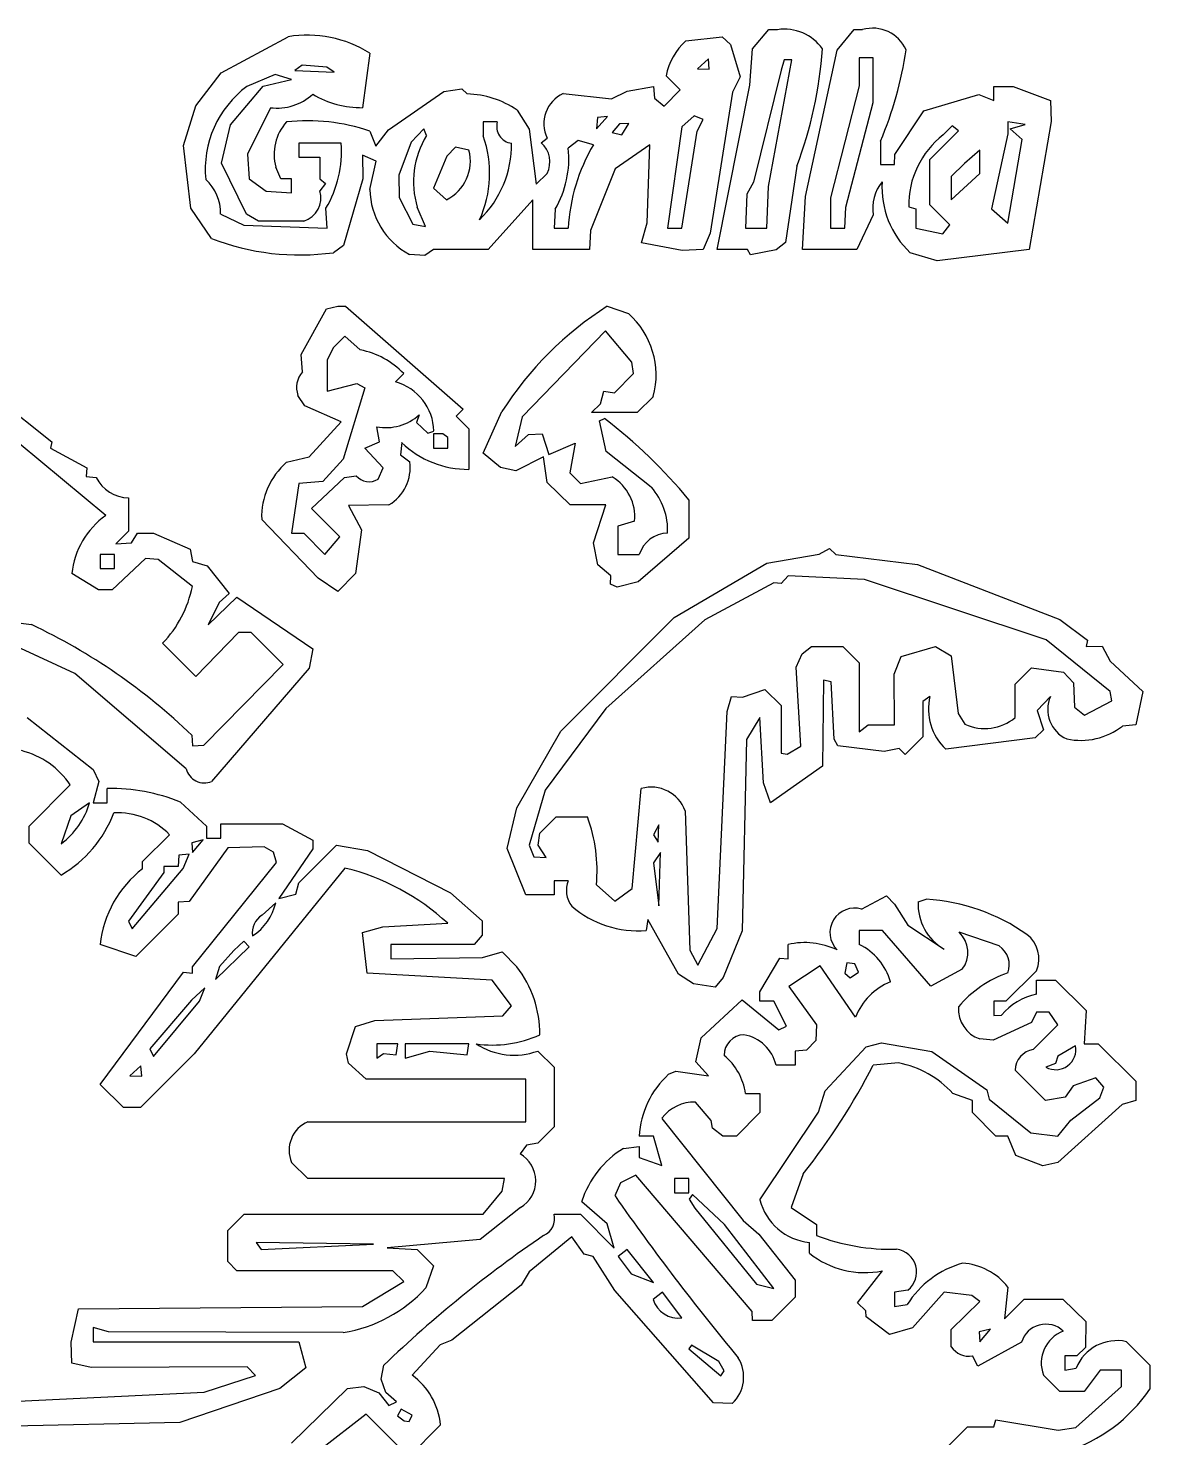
# Model space of a CAD drawing. Header units: millimetres. Extents: x 1.7 to 41.6, y 1.6 to 35.8.
# Drawn here: x 6.22 to 12.92, y 27.04 to 35.46 of the extents above; entities that cross this region are included whole.
import ezdxf

# ---------------------------------------------------------------- set-up
doc = ezdxf.new("R2010")
doc.units = ezdxf.units.MM
doc.linetypes.add('Continuous2', pattern=[0])
doc.layers.add('Unnamed Level 1', color=1, linetype='Continuous')

msp = doc.modelspace()

# ---------------------------------------------------------------- linework, layer by layer
at = {"layer": 'Unnamed Level 1', "color": 1, "linetype": 'Continuous2', "lineweight": -3}
for p, q in [((10.546, 35.34), (10.644, 35.454)), ((10.644, 35.454), (10.695, 35.454)), ((11.052, 35.332), (11.153, 35.454)), ((11.153, 35.454), (11.204, 35.454)), ((7.373, 35.196), (7.773, 35.412)), ((10.148, 35.387), (10.365, 35.412)), ((10.365, 35.412), (10.415, 35.365)), ((10.415, 35.365), (10.472, 35.173)), ((8.26, 35.314), (8.218, 34.988)), ((10.283, 35.28), (10.217, 35.221)), ((10.288, 35.218), (10.283, 35.28)), ((10.531, 35.123), (10.546, 35.34)), ((10.862, 34.458), (11.052, 35.332)), ((11.267, 35.285), (11.183, 35.285)), ((11.183, 35.285), (11.183, 35.221)), ((11.267, 35.018), (11.267, 35.285)), ((7.221, 35), (7.373, 35.196)), ((7.857, 35.242), (7.813, 35.21)), ((7.813, 35.21), (8.048, 35.2)), ((8.005, 35.229), (7.857, 35.242)), ((8.048, 35.2), (8.005, 35.229)), ((10.217, 35.221), (10.288, 35.218)), ((10.717, 35.212), (10.552, 34.543)), ((10.641, 34.518), (10.782, 35.274)), ((10.735, 35.274), (10.717, 35.212)), ((10.782, 35.274), (10.735, 35.274)), ((11.183, 35.221), (11.184, 35.119)), ((7.428, 34.886), (7.624, 35.116)), ((7.696, 35.186), (7.527, 35.115)), ((7.624, 35.116), (7.794, 35.157)), ((7.794, 35.157), (7.696, 35.186)), ((9.798, 35.087), (9.954, 35.115)), ((9.954, 35.115), (9.96, 35.044)), ((10.115, 35.094), (10.03, 35.179)), ((10.335, 34.141), (10.531, 35.123)), ((10.472, 35.173), (10.426, 35.08)), ((11.184, 35.119), (11.013, 34.45)), ((11.987, 35.03), (11.987, 35.115)), ((11.987, 35.115), (12.102, 35.115)), ((12.102, 35.115), (12.326, 35.03)), ((8.373, 34.856), (8.703, 35.085)), ((8.703, 35.085), (8.81, 35.1)), ((8.81, 35.1), (8.842, 35.07)), ((9.416, 35.073), (9.705, 35.04)), ((9.705, 35.04), (9.798, 35.087)), ((9.96, 35.044), (10.018, 34.997)), ((10.018, 34.997), (10.115, 35.094)), ((10.426, 35.08), (10.293, 34.238)), ((11.57, 34.969), (11.897, 35.067)), ((11.897, 35.067), (11.987, 35.03)), ((12.326, 35.03), (12.33, 34.905)), ((7.149, 34.762), (7.221, 35)), ((7.667, 34.988), (7.531, 34.711)), ((9.14, 34.973), (9.212, 34.86)), ((10.198, 34.94), (10.124, 34.873)), ((10.251, 34.918), (10.198, 34.94)), ((11.103, 34.393), (11.267, 35.018)), ((11.397, 34.708), (11.57, 34.969)), ((7.375, 34.656), (7.428, 34.886)), ((8.296, 34.758), (8.373, 34.856)), ((8.584, 34.861), (8.508, 34.782)), ((8.6, 34.822), (8.584, 34.861)), ((9.022, 34.903), (8.938, 34.903)), ((8.938, 34.903), (8.938, 34.819)), ((9.212, 34.86), (9.255, 34.531)), ((9.615, 34.861), (9.681, 34.935)), ((9.62, 34.929), (9.615, 34.861)), ((9.681, 34.935), (9.62, 34.929)), ((9.751, 34.892), (9.709, 34.84)), ((9.808, 34.893), (9.751, 34.892)), ((9.766, 34.826), (9.808, 34.893)), ((10.124, 34.873), (10.039, 34.268)), ((10.215, 34.848), (10.251, 34.918)), ((11.739, 34.88), (11.685, 34.825)), ((11.776, 34.849), (11.739, 34.88)), ((12.174, 34.887), (12.072, 34.903)), ((12.072, 34.903), (12.072, 34.831)), ((12.085, 34.861), (12.174, 34.887)), ((12.157, 34.797), (12.085, 34.861)), ((12.33, 34.905), (12.199, 34.141)), ((8.09, 34.776), (7.836, 34.776)), ((7.836, 34.776), (7.836, 34.692)), ((8.26, 34.848), (8.296, 34.758)), ((8.508, 34.782), (8.435, 34.585)), ((9.284, 34.779), (9.319, 34.806)), ((9.506, 34.792), (9.446, 34.746)), ((9.596, 34.766), (9.506, 34.792)), ((9.709, 34.84), (9.766, 34.826)), ((10.124, 34.268), (10.215, 34.848)), ((11.31, 34.788), (11.31, 34.649)), ((11.606, 34.679), (11.776, 34.849)), ((12.072, 34.831), (11.974, 34.384)), ((12.072, 34.298), (12.157, 34.797)), ((7.192, 34.387), (7.149, 34.762)), ((7.531, 34.711), (7.54, 34.564)), ((7.836, 34.692), (7.963, 34.692)), ((7.963, 34.692), (7.963, 34.564)), ((8.299, 34.668), (8.218, 34.704)), ((8.218, 34.704), (8.22, 34.563)), ((8.72, 34.698), (8.641, 34.507)), ((8.773, 34.752), (8.72, 34.698)), ((8.853, 34.734), (8.773, 34.752)), ((9.933, 34.767), (9.727, 34.622)), ((9.918, 34.301), (9.933, 34.767)), ((11.394, 34.649), (11.397, 34.708)), ((11.903, 34.734), (11.812, 34.655)), ((11.903, 34.594), (11.903, 34.734)), ((7.524, 34.352), (7.375, 34.656)), ((7.73, 34.564), (7.7, 34.632)), ((8.261, 34.5), (8.299, 34.668)), ((9.727, 34.622), (9.579, 34.254)), ((10.811, 34.639), (10.743, 34.182)), ((11.31, 34.649), (11.394, 34.649)), ((11.606, 34.407), (11.606, 34.679)), ((11.812, 34.655), (11.733, 34.577)), ((7.54, 34.564), (7.641, 34.489)), ((7.794, 34.564), (7.73, 34.564)), ((7.794, 34.48), (7.794, 34.564)), ((7.963, 34.564), (7.996, 34.535)), ((7.996, 34.535), (7.963, 34.492)), ((8.22, 34.563), (8.103, 34.164)), ((8.435, 34.585), (8.436, 34.451)), ((9.255, 34.531), (9.319, 34.594)), ((10.552, 34.543), (10.513, 34.472)), ((10.632, 34.268), (10.641, 34.518)), ((11.733, 34.437), (11.903, 34.594)), ((11.733, 34.577), (11.733, 34.437)), ((7.641, 34.489), (7.794, 34.48)), ((8.261, 34.5001), (8.261, 34.5)), ((8.436, 34.451), (8.517, 34.293)), ((8.641, 34.507), (8.719, 34.438)), ((9.234, 34.437), (8.968, 34.141)), ((9.234, 34.141), (9.234, 34.437)), ((10.513, 34.472), (10.505, 34.268)), ((10.844, 34.141), (10.862, 34.458)), ((11.013, 34.45), (11.013, 34.268)), ((7.315, 34.207), (7.192, 34.387)), ((7.37, 34.353), (7.509, 34.286)), ((7.595, 34.31), (7.524, 34.352)), ((8.006, 34.268), (7.999, 34.387)), ((8.594, 34.279), (8.544, 34.393)), ((9.367, 34.381), (9.361, 34.268)), ((11.098, 34.268), (11.103, 34.393)), ((11.479, 34.395), (11.521, 34.383)), ((11.521, 34.383), (11.521, 34.268)), ((11.725, 34.289), (11.606, 34.407)), ((11.974, 34.384), (12.072, 34.298)), ((7.509, 34.286), (8.006, 34.268)), ((7.866, 34.31), (7.595, 34.31)), ((8.517, 34.293), (8.594, 34.279)), ((9.361, 34.268), (9.446, 34.268)), ((9.884, 34.181), (9.918, 34.301)), ((10.039, 34.268), (10.124, 34.268)), ((10.505, 34.268), (10.632, 34.268)), ((11.013, 34.268), (11.098, 34.268)), ((11.267, 34.348), (11.17, 34.141)), ((11.521, 34.268), (11.682, 34.235)), ((11.682, 34.235), (11.725, 34.289)), ((9.579, 34.254), (9.573, 34.141)), ((10.126, 34.136), (9.884, 34.181)), ((10.293, 34.238), (10.251, 34.141)), ((10.743, 34.182), (10.687, 34.139)), ((8.103, 34.164), (8.043, 34.122)), ((8.59, 34.106), (8.497, 34.111)), ((8.641, 34.141), (8.59, 34.106)), ((8.968, 34.141), (8.641, 34.141)), ((9.573, 34.141), (9.234, 34.141)), ((10.251, 34.141), (10.126, 34.136)), ((10.517, 34.141), (10.335, 34.141)), ((10.535, 34.109), (10.517, 34.141)), ((10.687, 34.139), (10.535, 34.109)), ((11.17, 34.141), (10.844, 34.141)), ((11.65, 34.074), (11.488, 34.121)), ((12.199, 34.141), (11.65, 34.074)), ((7.851, 33.514), (8.003, 33.787)), ((8.003, 33.787), (8.069, 33.802)), ((8.069, 33.802), (8.116, 33.802)), ((8.116, 33.802), (8.819, 33.188)), ((9.679, 33.802), (9.805, 33.759)), ((8.112, 33.624), (8.042, 33.554)), ((8.204, 33.541), (8.112, 33.624)), ((9.668, 33.655), (9.17, 33.142)), ((9.826, 33.468), (9.668, 33.655)), ((7.858, 33.41), (7.851, 33.514)), ((8.042, 33.554), (8.007, 33.481)), ((5.718, 33.505), (6.362, 32.993)), ((8.007, 33.481), (8.006, 33.294)), ((9.836, 33.4), (9.826, 33.468)), ((8.006, 33.294), (8.183, 33.34)), ((8.183, 33.34), (8.23, 33.315)), ((8.414, 33.351), (8.463, 33.4)), ((9.723, 33.284), (9.836, 33.4)), ((6.684, 32.552), (5.815, 33.273)), ((7.872, 33.207), (7.831, 33.27)), ((8.23, 33.315), (8.102, 32.888)), ((9.638, 33.219), (9.658, 33.294)), ((9.658, 33.294), (9.723, 33.284)), ((9.954, 33.264), (9.857, 33.167)), ((8.09, 33.112), (7.872, 33.207)), ((8.819, 33.188), (8.777, 33.145)), ((8.938, 32.925), (9.05, 33.173)), ((9.585, 33.167), (9.638, 33.219)), ((7.899, 32.903), (8.09, 33.112)), ((8.556, 33.154), (8.539, 33.108)), ((8.539, 33.108), (8.608, 33.044)), ((8.777, 33.145), (8.853, 33.07)), ((9.17, 33.142), (9.128, 32.964)), ((9.857, 33.167), (9.585, 33.167)), ((9.632, 33.118), (9.663, 33.131)), ((9.673, 32.934), (9.632, 33.118)), ((8.319, 32.992), (8.302, 33.082)), ((8.608, 33.044), (8.644, 33.057)), ((8.696, 33.04), (8.641, 33.04)), ((8.641, 33.04), (8.641, 32.955)), ((8.726, 33.018), (8.696, 33.04)), ((8.726, 32.955), (8.726, 33.018)), ((8.853, 33.07), (8.853, 32.828)), ((9.128, 32.964), (9.208, 33.037)), ((9.208, 33.037), (9.291, 33.04)), ((9.291, 33.04), (9.329, 32.917)), ((6.362, 32.993), (6.354, 32.955)), ((6.354, 32.955), (6.57, 32.838)), ((8.23, 32.955), (8.319, 32.992)), ((8.34, 32.838), (8.23, 32.955)), ((8.451, 32.988), (8.444, 32.915)), ((8.641, 32.955), (8.726, 32.955)), ((9.042, 32.839), (8.938, 32.925)), ((9.329, 32.917), (9.488, 32.985)), ((9.488, 32.985), (9.455, 32.807)), ((9.942, 32.721), (9.673, 32.934)), ((6.57, 32.838), (6.566, 32.785)), ((7.764, 32.87), (7.899, 32.903)), ((8.102, 32.888), (7.98, 32.756)), ((8.31, 32.769), (8.34, 32.838)), ((8.444, 32.915), (8.499, 32.873)), ((9.133, 32.819), (9.042, 32.839)), ((9.299, 32.902), (9.133, 32.819)), ((9.32, 32.75), (9.299, 32.902)), ((6.566, 32.785), (6.627, 32.78)), ((7.98, 32.756), (7.836, 32.743)), ((7.912, 32.595), (8.11, 32.78)), ((8.11, 32.78), (8.18, 32.79)), ((9.458, 32.616), (9.32, 32.75)), ((9.455, 32.807), (9.518, 32.743)), ((9.518, 32.743), (9.709, 32.783)), ((7.836, 32.743), (7.794, 32.447)), ((6.82, 32.658), (6.82, 32.459)), ((8.082, 32.425), (7.912, 32.595)), ((8.375, 32.616), (8.134, 32.613)), ((8.134, 32.613), (8.211, 32.467)), ((9.67, 32.616), (9.458, 32.616)), ((9.596, 32.389), (9.67, 32.616)), ((10.166, 32.646), (10.166, 32.417)), ((7.952, 32.179), (7.615, 32.529)), ((9.842, 32.518), (9.742, 32.489)), ((6.82, 32.459), (6.744, 32.383)), ((6.837, 32.39), (6.874, 32.446)), ((6.874, 32.446), (6.968, 32.447)), ((6.968, 32.447), (7.188, 32.352)), ((7.794, 32.447), (7.866, 32.447)), ((7.866, 32.447), (7.993, 32.319)), ((7.993, 32.319), (8.082, 32.425)), ((8.211, 32.467), (8.175, 32.205)), ((9.742, 32.489), (9.742, 32.319)), ((10.166, 32.417), (9.864, 32.157)), ((6.744, 32.383), (6.837, 32.39)), ((7.188, 32.352), (7.201, 32.277)), ((9.623, 32.258), (9.596, 32.389)), ((10.944, 32.322), (11.007, 32.356)), ((11.007, 32.356), (11.043, 32.319)), ((6.735, 32.319), (6.65, 32.319)), ((6.65, 32.319), (6.65, 32.235)), ((6.922, 32.295), (6.723, 32.108)), ((6.735, 32.235), (6.735, 32.319)), ((6.996, 32.29), (6.922, 32.295)), ((7.201, 32.129), (6.996, 32.29)), ((7.201, 32.277), (7.289, 32.252)), ((7.289, 32.252), (7.421, 32.086)), ((9.7, 32.193), (9.623, 32.258)), ((9.742, 32.319), (9.87, 32.319)), ((10.079, 31.944), (10.631, 32.268)), ((10.631, 32.268), (10.944, 32.322)), ((11.043, 32.319), (11.531, 32.259)), ((11.531, 32.259), (12.381, 31.931)), ((6.641, 32.108), (6.481, 32.205)), ((6.65, 32.235), (6.735, 32.235)), ((8.069, 32.099), (7.952, 32.179)), ((8.175, 32.205), (8.069, 32.099)), ((9.699, 32.143), (9.7, 32.193)), ((10.759, 32.192), (10.717, 32.147)), ((11.216, 32.171), (10.759, 32.192)), ((12.301, 31.81), (11.216, 32.171)), ((6.723, 32.108), (6.641, 32.108)), ((7.421, 32.086), (7.361, 32.032)), ((9.738, 32.124), (9.699, 32.143)), ((9.864, 32.157), (9.738, 32.124)), ((10.674, 32.15), (10.261, 31.93)), ((10.717, 32.147), (10.674, 32.15)), ((7.296, 31.9), (7.467, 32.065)), ((7.361, 32.032), (7.296, 31.9)), ((7.467, 32.065), (7.921, 31.756)), ((5.943, 31.938), (6.24, 31.901)), ((9.402, 31.264), (10.079, 31.944)), ((10.261, 31.93), (9.67, 31.399)), ((12.381, 31.931), (12.546, 31.807)), ((7.476, 31.854), (7.222, 31.591)), ((7.552, 31.854), (7.476, 31.854)), ((7.743, 31.663), (7.552, 31.854)), ((6.5, 31.609), (6.041, 31.819)), ((7.222, 31.591), (7.023, 31.79)), ((7.921, 31.756), (7.899, 31.641)), ((10.843, 31.726), (10.899, 31.769)), ((10.899, 31.769), (11.085, 31.769)), ((11.085, 31.769), (11.183, 31.672)), ((11.434, 31.711), (11.639, 31.769)), ((11.639, 31.769), (11.733, 31.714)), ((12.683, 31.502), (12.301, 31.81)), ((12.546, 31.807), (12.538, 31.769)), ((12.538, 31.769), (12.634, 31.771)), ((12.634, 31.771), (12.683, 31.682)), ((7.27, 31.18), (7.743, 31.663)), ((10.806, 31.647), (10.843, 31.726)), ((11.183, 31.672), (11.183, 31.26)), ((11.393, 31.604), (11.434, 31.711)), ((11.733, 31.714), (11.774, 31.369)), ((12.683, 31.682), (12.877, 31.502)), ((7.164, 31.04), (6.5, 31.609)), ((7.899, 31.641), (7.316, 30.964)), ((10.835, 31.174), (10.806, 31.647)), ((11.394, 31.303), (11.393, 31.604)), ((12.115, 31.545), (12.212, 31.642)), ((12.212, 31.642), (12.403, 31.617)), ((12.403, 31.617), (12.463, 31.553)), ((10.486, 31.467), (10.62, 31.514)), ((10.62, 31.514), (10.717, 31.418)), ((10.971, 31.569), (10.965, 31.055)), ((11.016, 31.558), (10.971, 31.569)), ((11.033, 31.217), (11.016, 31.558)), ((12.115, 31.345), (12.115, 31.545)), ((12.463, 31.553), (12.469, 31.407)), ((12.692, 31.445), (12.683, 31.502)), ((12.877, 31.502), (12.835, 31.303)), ((10.394, 31.382), (10.42, 31.472)), ((10.42, 31.472), (10.486, 31.467)), ((10.717, 31.418), (10.717, 31.133)), ((11.606, 31.472), (11.564, 31.442)), ((11.564, 31.442), (11.564, 31.231)), ((12.326, 31.472), (12.246, 31.388)), ((12.469, 31.407), (12.529, 31.36)), ((12.529, 31.36), (12.692, 31.445)), ((6.214, 31.345), (6.608, 31.036)), ((9.67, 31.399), (9.307, 30.911)), ((10.335, 30.086), (10.394, 31.382)), ((10.59, 31.345), (10.511, 31.215)), ((10.612, 30.955), (10.59, 31.345)), ((11.774, 31.369), (11.815, 31.306)), ((12.246, 31.388), (12.284, 31.273)), ((7.198, 31.24), (7.201, 31.176)), ((9.138, 30.806), (9.402, 31.264)), ((11.183, 31.26), (11.237, 31.303)), ((11.237, 31.303), (11.394, 31.303)), ((12.284, 31.273), (12.235, 31.224)), ((12.835, 31.303), (12.756, 31.295)), ((7.201, 31.176), (7.27, 31.18)), ((10.511, 31.215), (10.485, 30.072)), ((10.754, 31.126), (10.835, 31.174)), ((11.056, 31.176), (11.033, 31.217)), ((11.333, 31.143), (11.056, 31.176)), ((11.422, 31.161), (11.333, 31.143)), ((11.458, 31.125), (11.422, 31.161)), ((11.564, 31.231), (11.458, 31.125)), ((12.235, 31.224), (11.7, 31.157)), ((10.717, 31.133), (10.754, 31.126)), ((6.608, 31.036), (6.642, 30.963)), ((10.965, 31.055), (10.653, 30.837)), ((6.227, 30.697), (6.472, 30.943)), ((6.642, 30.963), (6.608, 30.837)), ((6.693, 30.837), (6.693, 30.922)), ((9.307, 30.911), (9.212, 30.584)), ((9.827, 30.324), (9.882, 30.922)), ((10.653, 30.837), (10.612, 30.955)), ((6.587, 30.837), (6.475, 30.758)), ((6.608, 30.837), (6.693, 30.837)), ((7.13, 30.841), (7.286, 30.697)), ((6.475, 30.758), (6.417, 30.592)), ((9.082, 30.563), (9.138, 30.806)), ((9.276, 30.655), (9.374, 30.752)), ((9.374, 30.752), (9.561, 30.752)), ((10.145, 30.788), (10.172, 29.956)), ((6.227, 30.595), (6.227, 30.697)), ((6.904, 30.486), (7.065, 30.646)), ((7.286, 30.697), (7.286, 30.625)), ((7.37, 30.625), (7.37, 30.71)), ((7.37, 30.71), (7.739, 30.71)), ((7.739, 30.71), (7.921, 30.613)), ((9.266, 30.583), (9.276, 30.655)), ((9.986, 30.705), (9.954, 30.646)), ((9.954, 30.646), (9.982, 30.601)), ((9.982, 30.601), (9.986, 30.705)), ((6.417, 30.405), (6.227, 30.595)), ((7.412, 30.568), (7.181, 30.247)), ((7.266, 30.615), (7.197, 30.598)), ((7.197, 30.598), (7.201, 30.54)), ((7.201, 30.54), (7.266, 30.615)), ((7.286, 30.625), (7.37, 30.625)), ((7.63, 30.573), (7.412, 30.568)), ((7.686, 30.541), (7.63, 30.573)), ((7.921, 30.561), (7.718, 30.265)), ((7.836, 30.359), (8.061, 30.583)), ((7.921, 30.613), (7.921, 30.561)), ((8.061, 30.583), (8.246, 30.552)), ((9.192, 30.286), (9.082, 30.563)), ((9.212, 30.584), (9.241, 30.514)), ((9.314, 30.509), (9.266, 30.583)), ((6.904, 30.443), (6.904, 30.486)), ((7.121, 30.524), (7.116, 30.456)), ((7.182, 30.53), (7.121, 30.524)), ((7.147, 30.444), (7.182, 30.53)), ((7.201, 29.857), (7.703, 30.48)), ((7.703, 30.48), (7.686, 30.541)), ((8.246, 30.552), (8.743, 30.299)), ((9.241, 30.514), (9.314, 30.509)), ((9.997, 30.54), (9.954, 30.477)), ((9.954, 30.477), (9.986, 30.221)), ((9.986, 30.221), (9.997, 30.54)), ((7.031, 30.42), (6.82, 30.129)), ((6.841, 30.083), (7.147, 30.444)), ((7.116, 30.456), (7.031, 30.456)), ((7.031, 30.456), (7.031, 30.42)), ((8.112, 30.447), (7.211, 29.338)), ((7.819, 30.29), (7.836, 30.359)), ((9.446, 30.371), (9.361, 30.371)), ((9.361, 30.371), (9.361, 30.286)), ((9.614, 30.346), (9.724, 30.25)), ((9.724, 30.25), (9.827, 30.324)), ((7.181, 30.247), (7.116, 30.244)), ((7.116, 30.244), (7.116, 30.172)), ((7.699, 30.24), (7.618, 30.165)), ((7.718, 30.265), (7.819, 30.29)), ((8.743, 30.299), (8.931, 30.132)), ((9.361, 30.286), (9.192, 30.286)), ((11.198, 30.202), (11.346, 30.28)), ((11.346, 30.28), (11.394, 30.231)), ((11.394, 30.231), (11.474, 30.105)), ((11.536, 30.246), (11.584, 30.26)), ((7.116, 30.172), (6.864, 29.918)), ((9.922, 30.14), (9.912, 30.074)), ((10.104, 29.813), (9.922, 30.14)), ((6.82, 30.129), (6.841, 30.083)), ((8.218, 30.062), (8.338, 30.095)), ((8.245, 29.82), (8.218, 30.062)), ((8.338, 30.095), (8.726, 30.117)), ((8.931, 30.132), (8.931, 30.045)), ((10.219, 29.867), (10.335, 30.086)), ((10.485, 30.072), (10.372, 29.794)), ((11.322, 30.074), (11.183, 30.074)), ((11.183, 30.074), (11.183, 29.99)), ((11.612, 29.742), (11.322, 30.074)), ((11.474, 30.105), (11.691, 29.962)), ((12.019, 29.982), (11.78, 30.064)), ((6.864, 29.918), (6.65, 29.99)), ((7.339, 29.782), (7.54, 29.977)), ((7.509, 30.011), (7.449, 29.954)), ((7.54, 29.977), (7.509, 30.011)), ((8.883, 29.99), (8.387, 29.99)), ((8.387, 29.99), (8.387, 29.905)), ((8.931, 30.045), (8.883, 29.99)), ((10.759, 29.905), (10.759, 29.99)), ((7.449, 29.954), (7.363, 29.859)), ((8.387, 29.905), (8.933, 29.913)), ((8.933, 29.913), (9.052, 29.947)), ((9.052, 29.947), (9.138, 29.857)), ((10.172, 29.956), (10.219, 29.867)), ((10.59, 29.708), (10.709, 29.909)), ((10.709, 29.909), (10.759, 29.905)), ((6.65, 29.155), (7.149, 29.825)), ((7.149, 29.825), (7.201, 29.82)), ((7.201, 29.82), (7.201, 29.857)), ((7.363, 29.859), (7.339, 29.782)), ((8.992, 29.778), (8.245, 29.82)), ((10.194, 29.756), (10.104, 29.813)), ((10.95, 29.863), (10.763, 29.739)), ((11.161, 29.557), (10.95, 29.863)), ((11.109, 29.881), (11.098, 29.82)), ((11.098, 29.82), (11.129, 29.792)), ((11.158, 29.874), (11.109, 29.881)), ((11.129, 29.792), (11.179, 29.825)), ((11.179, 29.825), (11.158, 29.874)), ((11.799, 29.842), (11.612, 29.742)), ((12.242, 29.833), (12.06, 29.651)), ((7.275, 29.731), (7.195, 29.657)), ((7.244, 29.651), (7.275, 29.731)), ((9.107, 29.623), (8.992, 29.778)), ((10.323, 29.736), (10.194, 29.756)), ((10.372, 29.794), (10.323, 29.736)), ((10.763, 29.739), (10.928, 29.511)), ((12.242, 29.693), (12.242, 29.778)), ((12.242, 29.778), (12.356, 29.778)), ((12.356, 29.778), (12.538, 29.596)), ((7.195, 29.657), (6.947, 29.367)), ((6.968, 29.321), (7.244, 29.651)), ((10.24, 29.432), (10.484, 29.66)), ((10.484, 29.66), (10.704, 29.481)), ((10.59, 29.651), (10.59, 29.708)), ((10.674, 29.651), (10.59, 29.651)), ((10.75, 29.503), (10.674, 29.651)), ((12.06, 29.651), (11.987, 29.651)), ((11.987, 29.651), (11.987, 29.566)), ((8.29, 29.536), (9.056, 29.564)), ((9.056, 29.564), (9.107, 29.623)), ((11.987, 29.566), (12.034, 29.569)), ((12.242, 29.587), (12.212, 29.525)), ((12.318, 29.586), (12.242, 29.587)), ((12.369, 29.511), (12.318, 29.586)), ((12.538, 29.596), (12.526, 29.397)), ((8.121, 29.338), (8.176, 29.5)), ((8.176, 29.5), (8.29, 29.536)), ((10.704, 29.481), (10.75, 29.503)), ((10.928, 29.511), (10.925, 29.417)), ((12.212, 29.525), (11.984, 29.418)), ((12.222, 29.363), (12.369, 29.511)), ((8.429, 29.397), (8.302, 29.397)), ((8.302, 29.397), (8.302, 29.312)), ((8.419, 29.331), (8.429, 29.397)), ((8.853, 29.397), (8.472, 29.397)), ((8.472, 29.397), (8.472, 29.312)), ((8.842, 29.331), (8.853, 29.397)), ((9.276, 29.4511), (9.276, 29.451)), ((10.208, 29.29), (10.24, 29.432)), ((10.925, 29.417), (10.868, 29.359)), ((11.225, 29.38), (11.316, 29.403)), ((11.316, 29.403), (11.618, 29.352)), ((11.984, 29.418), (11.904, 29.426)), ((12.476, 29.386), (12.369, 29.324)), ((12.526, 29.397), (12.61, 29.397)), ((12.61, 29.397), (12.835, 29.173)), ((7.211, 29.338), (6.892, 29.016)), ((6.947, 29.367), (6.968, 29.321)), ((8.133, 29.282), (8.121, 29.338)), ((8.302, 29.312), (8.343, 29.339)), ((8.343, 29.339), (8.419, 29.331)), ((8.472, 29.312), (8.62, 29.354)), ((8.62, 29.354), (8.842, 29.331)), ((9.264, 29.354), (9.361, 29.257)), ((10.868, 29.359), (10.801, 29.354)), ((10.801, 29.354), (10.801, 29.27)), ((10.981, 29.116), (11.225, 29.38)), ((11.618, 29.352), (11.945, 29.122)), ((12.369, 29.324), (12.356, 29.279)), ((6.894, 29.265), (6.828, 29.206)), ((6.899, 29.203), (6.894, 29.265)), ((8.238, 29.186), (8.133, 29.282)), ((9.361, 29.257), (9.361, 28.901)), ((10.045, 29.215), (10.089, 29.233)), ((10.089, 29.233), (10.284, 29.206)), ((10.284, 29.206), (10.208, 29.29)), ((10.801, 29.27), (10.687, 29.27)), ((11.418, 29.283), (11.267, 29.27)), ((12.296, 29.058), (12.115, 29.24)), ((12.356, 29.279), (12.299, 29.257)), ((6.79, 29.016), (6.65, 29.155)), ((6.828, 29.206), (6.899, 29.203)), ((9.192, 29.185), (8.238, 29.186)), ((9.192, 28.931), (9.192, 29.185)), ((12.462, 29.146), (12.414, 29.078)), ((12.596, 29.193), (12.462, 29.146)), ((12.644, 29.139), (12.596, 29.193)), ((12.62, 29.074), (12.644, 29.139)), ((12.835, 29.173), (12.835, 29.058)), ((10.299, 28.94), (10.206, 29.049)), ((10.505, 29.1), (10.59, 29.1)), ((10.59, 29.1), (10.59, 28.986)), ((10.941, 28.989), (10.981, 29.116)), ((11.86, 29.058), (11.743, 29.101)), ((11.86, 28.986), (11.86, 29.058)), ((11.945, 29.122), (11.959, 29.066)), ((11.959, 29.066), (12.208, 28.866)), ((12.414, 29.078), (12.296, 29.058)), ((12.448, 28.942), (12.62, 29.074)), ((12.835, 29.058), (12.754, 29.035)), ((6.892, 29.016), (6.79, 29.016)), ((10.59, 28.986), (10.45, 28.846)), ((10.59, 28.465), (10.941, 28.989)), ((12, 28.846), (11.86, 28.986)), ((12.754, 29.035), (12.369, 28.688)), ((7.891, 28.931), (9.192, 28.931)), ((9.361, 28.901), (9.264, 28.804)), ((10.005, 28.952), (10.49, 28.341)), ((10.307, 28.893), (10.299, 28.94)), ((10.369, 28.846), (10.307, 28.893)), ((12.369, 28.846), (12.448, 28.942)), ((9.264, 28.804), (9.196, 28.792)), ((9.954, 28.846), (9.87, 28.846)), ((10.005, 28.67), (9.954, 28.846)), ((10.45, 28.846), (10.369, 28.846)), ((12.072, 28.846), (12, 28.846)), ((12.119, 28.73), (12.072, 28.846)), ((12.208, 28.866), (12.369, 28.846)), ((9.196, 28.792), (9.158, 28.74)), ((9.776, 28.772), (9.87, 28.783)), ((9.87, 28.783), (9.87, 28.719)), ((9.87, 28.719), (10.005, 28.67)), ((12.281, 28.668), (12.119, 28.73)), ((7.891, 28.592), (7.794, 28.689)), ((12.369, 28.688), (12.281, 28.668)), ((9.065, 28.592), (7.891, 28.592)), ((9.051, 28.517), (9.065, 28.592)), ((9.758, 28.567), (9.725, 28.489)), ((9.85, 28.612), (9.758, 28.567)), ((10.544, 27.798), (9.85, 28.612)), ((10.166, 28.592), (10.081, 28.592)), ((10.081, 28.592), (10.081, 28.507)), ((10.166, 28.507), (10.166, 28.592)), ((10.849, 28.62), (10.777, 28.419)), ((8.938, 28.38), (9.051, 28.517)), ((10.081, 28.507), (10.166, 28.507)), ((10.187, 28.498), (10.167, 28.47)), ((10.167, 28.47), (10.202, 28.416)), ((10.378, 28.317), (10.187, 28.498)), ((7.413, 28.283), (7.51, 28.38)), ((7.51, 28.38), (8.938, 28.38)), ((9.16, 28.419), (8.92, 28.228)), ((9.361, 28.38), (9.518, 28.38)), ((9.518, 28.38), (9.721, 28.177)), ((9.679, 28.322), (9.526, 28.454)), ((10.202, 28.416), (10.57, 27.962)), ((10.777, 28.419), (10.928, 28.317)), ((9.721, 28.177), (9.679, 28.322)), ((10.674, 27.935), (10.378, 28.317)), ((10.49, 28.341), (10.585, 28.26)), ((10.928, 28.317), (10.928, 28.253)), ((7.413, 28.096), (7.413, 28.283)), ((8.283, 28.2), (7.582, 28.211)), ((7.582, 28.211), (7.612, 28.168)), ((8.92, 28.228), (8.364, 28.179)), ((9.467, 28.244), (9.212, 28.036)), ((9.541, 28.14), (9.467, 28.244)), ((10.585, 28.26), (10.801, 27.986)), ((10.886, 28.147), (10.886, 28.211)), ((7.612, 28.168), (8.283, 28.2)), ((8.364, 28.179), (8.544, 28.168)), ((8.544, 28.168), (8.641, 28.071)), ((9.594, 28.126), (9.541, 28.14)), ((9.725, 27.924), (9.594, 28.126)), ((9.797, 28.168), (9.744, 28.127)), ((9.744, 28.127), (9.821, 28.024)), ((9.954, 27.972), (9.797, 28.168)), ((7.467, 28.041), (7.413, 28.096)), ((8.399, 28.041), (7.467, 28.041)), ((8.463, 27.978), (8.399, 28.041)), ((8.641, 28.071), (8.596, 27.939)), ((9.212, 28.036), (9.164, 27.955)), ((11.174, 27.851), (11.322, 28.041)), ((8.218, 27.829), (8.463, 27.978)), ((9.164, 27.955), (8.75, 27.627)), ((9.821, 28.024), (9.954, 27.972)), ((10.57, 27.962), (10.674, 27.935)), ((10.801, 27.986), (10.801, 27.884)), ((10.313, 27.253), (9.725, 27.924)), ((10.009, 27.914), (9.953, 27.87)), ((10.124, 27.76), (10.009, 27.914)), ((10.801, 27.884), (10.662, 27.745)), ((11.474, 27.926), (11.394, 27.914)), ((11.394, 27.914), (11.394, 27.829)), ((11.691, 27.914), (11.501, 27.7)), ((11.856, 27.894), (11.691, 27.914)), ((11.903, 27.859), (11.856, 27.894)), ((12.072, 27.944), (12.051, 27.754)), ((12.051, 27.754), (12.169, 27.872)), ((12.169, 27.872), (12.399, 27.872)), ((12.399, 27.872), (12.537, 27.738)), ((6.477, 27.615), (6.521, 27.814)), ((6.521, 27.814), (8.218, 27.829)), ((10.547, 27.745), (10.544, 27.798)), ((11.224, 27.803), (11.174, 27.851)), ((11.225, 27.766), (11.224, 27.803)), ((11.394, 27.829), (11.47, 27.841)), ((11.733, 27.69), (11.903, 27.859)), ((6.701, 27.676), (6.608, 27.702)), ((6.608, 27.702), (6.608, 27.618)), ((10.662, 27.745), (10.547, 27.745)), ((11.364, 27.66), (11.225, 27.766)), ((11.501, 27.7), (11.364, 27.66)), ((12.537, 27.738), (12.535, 27.583)), ((6.481, 27.49), (6.477, 27.615)), ((6.608, 27.618), (7.836, 27.618)), ((8.102, 27.672), (6.701, 27.676)), ((7.836, 27.618), (7.879, 27.461)), ((8.75, 27.627), (8.68, 27.6)), ((11.733, 27.588), (11.733, 27.69)), ((12.153, 27.615), (11.892, 27.472)), ((11.968, 27.692), (11.899, 27.677)), ((11.899, 27.677), (11.903, 27.618)), ((11.903, 27.618), (11.968, 27.692)), ((12.78, 27.618), (12.919, 27.478)), ((8.68, 27.6), (8.514, 27.418)), ((10.182, 27.598), (10.166, 27.575)), ((10.166, 27.575), (10.357, 27.415)), ((10.346, 27.5), (10.182, 27.598)), ((11.892, 27.472), (11.86, 27.533)), ((12.483, 27.533), (12.411, 27.533)), ((12.411, 27.533), (12.411, 27.448)), ((12.535, 27.583), (12.483, 27.533)), ((6.597, 27.464), (6.481, 27.49)), ((7.528, 27.467), (6.597, 27.464)), ((7.578, 27.416), (7.528, 27.467)), ((7.879, 27.461), (7.724, 27.338)), ((8.329, 27.394), (8.345, 27.478)), ((10.376, 27.444), (10.346, 27.5)), ((12.411, 27.448), (12.479, 27.46)), ((12.623, 27.448), (12.526, 27.321)), ((12.75, 27.448), (12.623, 27.448)), ((12.75, 27.351), (12.75, 27.448)), ((12.919, 27.478), (12.919, 27.334)), ((7.271, 27.317), (7.578, 27.416)), ((8.357, 27.314), (8.329, 27.394)), ((10.357, 27.415), (10.376, 27.444)), ((12.381, 27.321), (12.284, 27.418)), ((5.228, 27.217), (7.271, 27.317)), ((7.724, 27.338), (7.126, 27.136)), ((7.794, 27.012), (8.128, 27.338)), ((8.128, 27.338), (8.225, 27.351)), ((8.225, 27.351), (8.315, 27.313)), ((8.315, 27.313), (8.375, 27.236)), ((8.421, 27.258), (8.357, 27.314)), ((12.526, 27.321), (12.381, 27.321)), ((12.477, 27.106), (12.75, 27.351)), ((8.375, 27.236), (8.421, 27.258)), ((8.447, 27.215), (8.427, 27.175)), ((8.513, 27.18), (8.447, 27.215)), ((10.425, 27.249), (10.313, 27.253)), ((7.126, 27.136), (5.93, 27.109)), ((8.239, 27.185), (7.963, 26.97)), ((8.493, 26.931), (8.239, 27.185)), ((8.427, 27.175), (8.465, 27.146)), ((8.465, 27.146), (8.495, 27.141)), ((8.683, 27.122), (8.493, 26.931)), ((8.495, 27.141), (8.513, 27.18)), ((11.57, 26.849), (11.83, 27.109)), ((11.83, 27.109), (11.987, 27.109)), ((11.987, 27.109), (12, 27.152)), ((12, 27.152), (12.371, 27.089)), ((12.371, 27.089), (12.477, 27.106))]:
    msp.add_line(p, q, dxfattribs=at)
for centre, radius, start, end in [((10.7368, 35.1796), 0.2775, 35.04539, 98.66009), ((11.2649, 35.2466), 0.2162, 23.56673, 106.34849), ((7.8864, 34.7162), 0.7049, 57.99096, 99.25321), ((10.3967, 35.1084), 0.3734, 131.75923, 169.10745), ((8.4799, 35.5152), 2.4904, 339.39941, 355.94198), ((9.3125, 35.6427), 2.1727, 336.83347, 351.80397), ((7.8947, 34.6199), 0.6167, 126.60085, 185.66601), ((7.7058, 35.3054), 0.3198, 263.03612, 312.05766), ((8.2102, 35.5539), 0.5659, 239.1536, 270.79293), ((8.8312, 34.5306), 0.5395, 55.08621, 88.85347), ((9.501, 34.891), 0.2009, 115.03437, 205.03375), ((7.9765, 34.7098), 0.2873, 137.72031, 195.7043), ((7.8899, 33.7743), 1.1357, 70.98092, 96.36492), ((9.1186, 34.8757), 0.1004, 164.24634, 263.34286), ((7.411, 34.7297), 0.6806, 329.76675, 3.90103), ((9.0475, 34.5454), 0.526, 148.28135, 196.84455), ((8.3105, 34.5961), 0.6659, 335.40841, 19.55277), ((8.4853, 34.7674), 0.6218, 313.84624, 0.78932), ((9.1847, 34.6644), 0.1516, 332.33335, 49.09294), ((12.0109, 34.4045), 0.532, 127.77865, 181.02678), ((8.6033, 34.6687), 0.2581, 296.62962, 14.6562), ((8.8521, 34.6835), 0.5972, 329.56788, 6.00711), ((10.5318, 34.2125), 1.0872, 149.39899, 177.07577), ((7.1008, 34.3589), 0.2692, 358.72837, 47.99598), ((11.5191, 34.3858), 0.2549, 141.35198, 188.53234), ((11.8604, 34.5138), 0.5413, 176.69827, 226.53134), ((7.8235, 34.4495), 0.1458, 286.94373, 16.94373), ((8.7141, 34.5088), 0.4531, 181.09984, 241.37979), ((7.8428, 35.5671), 1.4589, 248.79193, 277.88887), ((10.7645, 32.0875), 2.0293, 122.33944, 147.66063), ((9.4787, 33.3909), 0.4919, 345.05359, 48.45055), ((8.1106, 33.0611), 0.4889, 43.88334, 78.98897), ((7.9656, 33.3166), 0.1425, 139.05795, 199.1104), ((8.326, 33.0452), 0.3182, 2.13084, 73.94222), ((8.3561, 33.3751), 0.298, 259.53689, 312.11714), ((7.8179, 30.7141), 3.0407, 39.446, 52.64142), ((8.849, 33.4031), 0.5751, 226.19903, 270.3947), ((8.0443, 32.5445), 0.4296, 130.7326, 182.06137), ((8.246, 32.8367), 0.2556, 300.31364, 8.17219), ((6.8224, 32.8755), 0.2175, 206.03532, 269.36804), ((8.2568, 32.8526), 0.0991, 219.1817, 302.466), ((9.5656, 32.5452), 0.2777, 354.38368, 58.91753), ((9.6571, 32.466), 0.3824, 357.15813, 41.8313), ((6.9657, 32.1544), 0.4873, 125.3096, 174.03405), ((10.0425, 32.2668), 0.1802, 91.1125, 163.16931), ((6.5343, 32.2628), 0.68, 315.94521, 348.64958), ((4.7019, 28.6471), 3.5991, 46.08989, 64.70044), ((11.9274, 31.3964), 0.3302, 166.75908, 226.47223), ((12.5019, 31.3937), 0.1926, 155.9943, 245.80807), ((11.9339, 31.5647), 0.2847, 245.3146, 309.49929), ((12.5065, 31.6155), 0.4062, 258.13707, 307.90236), ((6.0585, 30.665), 0.4983, 33.90874, 75.76429), ((7.2721, 31.0662), 0.1112, 193.59996, 293.26764), ((6.7106, 29.7979), 1.1243, 68.0993, 90.89908), ((9.9408, 30.7123), 0.2178, 20.332, 105.66896), ((6.1382, 30.9669), 0.4672, 306.63484, 343.85386), ((6.0465, 31.0388), 0.7341, 300.30794, 339.02576), ((6.7564, 30.347), 0.4297, 44.0948, 93.25504), ((8.6855, 30.4313), 0.9324, 354.75347, 20.12113), ((7.3086, 29.9185), 0.6624, 127.64128, 173.79935), ((7.779, 29.0912), 1.3961, 47.28709, 76.20054), ((9.587, 30.313), 0.1524, 157.64405, 218.08806), ((7.3792, 30.3144), 0.3283, 303.61833, 346.90155), ((11.8419, 30.2287), 0.3064, 176.75827, 240.49009), ((11.5182, 29.1067), 1.1552, 54.74471, 86.73441), ((7.6749, 30.0638), 0.1161, 119.32705, 191.29878), ((9.8607, 30.6719), 0.6001, 229.00074, 274.90337), ((11.156, 30.061), 0.1471, 73.40643, 224.45889), ((11.6655, 29.9424), 0.167, 323.05363, 46.72997), ((10.859, 29.5542), 0.4472, 64.57076, 102.92152), ((11.0336, 29.6748), 0.3488, 15.32876, 64.63582), ((11.9392, 29.8662), 0.1406, 340.80956, 55.42187), ((12.0752, 29.9052), 0.1817, 336.59702, 52.83808), ((8.6253, 29.4563), 0.6507, 359.54072, 38.01207), ((12.2765, 29.2045), 0.6486, 108.37981, 140.50613), ((11.514, 29.4146), 0.3807, 112.23464, 158.03935), ((12.3187, 29.3279), 0.3731, 101.8632, 139.73918), ((11.9646, 29.605), 0.189, 176.36815, 251.2896), ((8.9933, 30.0742), 0.6843, 261.73669, 294.39744), ((9.1227, 29.7462), 0.4169, 236.89574, 289.81092), ((10.4982, 29.3298), 0.1213, 91.53233, 180.83392), ((10.4537, 29.2149), 0.2397, 13.29287, 80.08462), ((12.3567, 29.3637), 0.1213, 241.57958, 10.58609), ((10.1428, 29.0466), 0.3661, 8.38917, 50.23158), ((12.2424, 29.2372), 0.1274, 99.20804, 178.75117), ((10.4068, 28.8174), 0.5376, 132.30384, 176.95072), ((7.6909, 31.1103), 4.0219, 321.74272, 332.76906), ((11.303, 28.6965), 0.5977, 42.59503, 78.9076), ((10.1969, 28.8112), 0.238, 87.80074, 143.72188), ((7.9625, 28.7619), 0.1836, 112.91813, 203.39754), ((9.0664, 28.5789), 0.1853, 300.33793, 60.37633), ((10.0704, 28.2833), 0.5706, 121.0659, 162.58794), ((21.3811, 36.597), 14.1987, 214.8227, 219.72799), ((10.9196, 28.5497), 0.3403, 194.40556, 264.3278), ((9.2546, 28.3525), 0.1099, 293.81458, 14.49705), ((13.4363, 22.1776), 7.3496, 124.25898, 133.84727), ((11.3775, 29.4235), 1.2538, 248.9914, 271.34761), ((11.2166, 28.557), 0.5267, 231.12247, 281.54906), ((11.3893, 28.034), 0.1372, 308.10429, 82.60436), ((11.963, 27.524), 0.5861, 106.14683, 147.25895), ((11.7737, 27.7068), 0.3811, 38.49139, 86.04372), ((7.959, 28.5271), 0.867, 279.49425, 317.28693), ((10.1033, 27.9158), 0.1572, 196.93885, 277.5573), ((12.2978, 27.5715), 0.1512, 46.4269, 163.26421), ((12.4745, 27.4905), 0.2038, 110.83574, 200.83573), ((12.7225, 27.3619), 0.2625, 77.33838, 158.05332), ((11.8388, 27.6581), 0.1269, 213.53886, 279.62923), ((10.2757, 27.4076), 0.2178, 313.28318, 31.69243), ((8.2658, 27.08), 0.4194, 5.74522, 53.70286), ((12.1319, 27.8707), 0.9527, 287.47831, 325.71049)]:
    msp.add_arc(centre, radius, start, end, dxfattribs=at)

doc.saveas('drawing.dxf')
